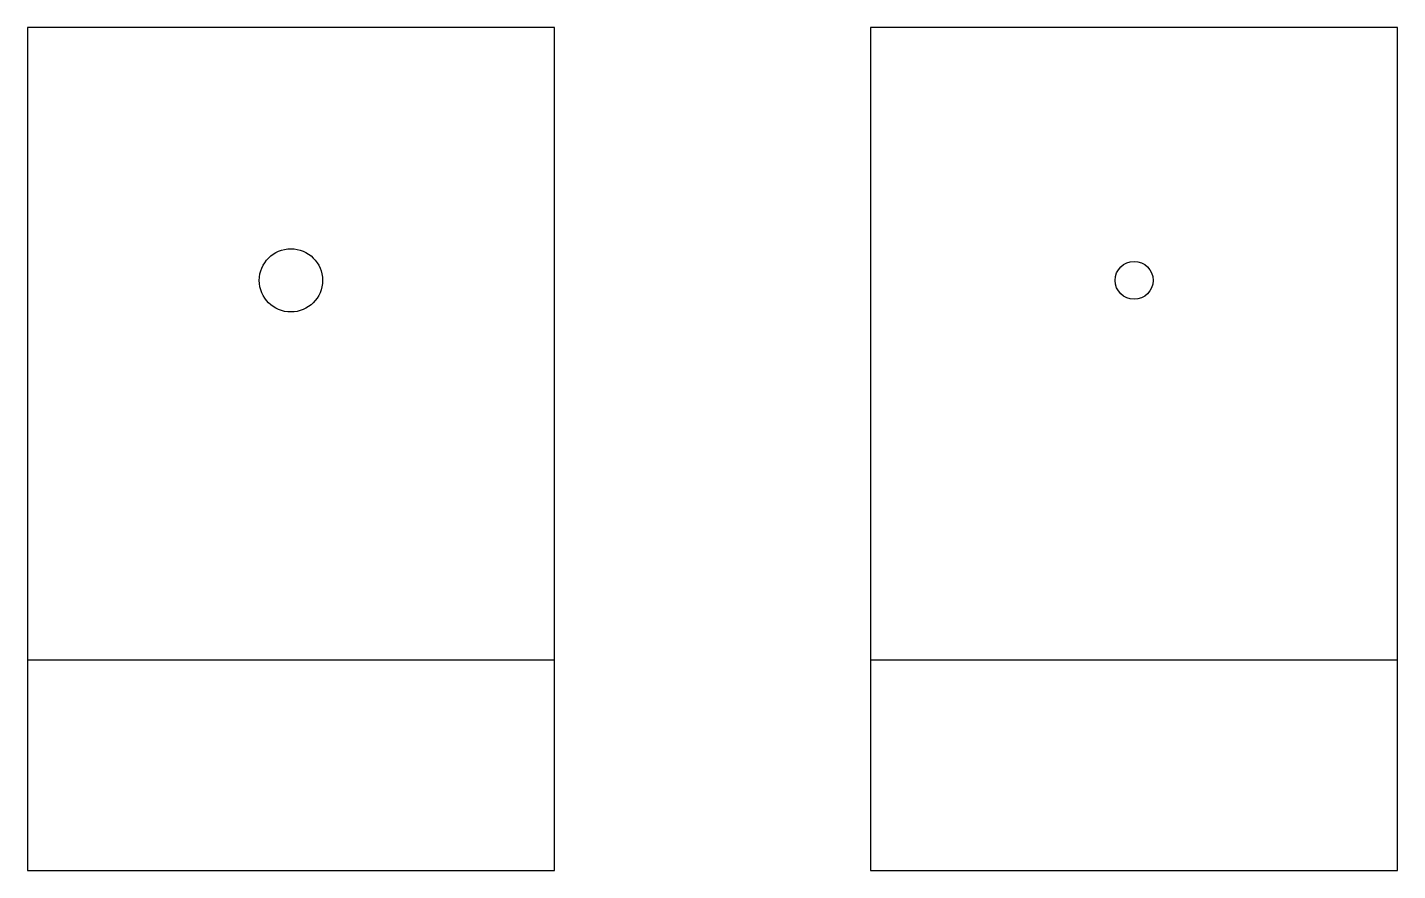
# Model space of a CAD drawing. Header units: millimetres. Extents: x -7.5 to 31.5, y -6 to 18.
import ezdxf

# ---------------------------------------------------------------- set-up
doc = ezdxf.new("R2010")
doc.units = ezdxf.units.MM
for name, color, linetype in [('BEND', 30, 'Continuous'), ('CUT_INNER', 6, 'Continuous'), ('CUT_OUTER', 1, 'Continuous')]:
    doc.layers.add(name, color=color, linetype=linetype)

msp = doc.modelspace()

# ---------------------------------------------------------------- linework, layer by layer
at = {"layer": 'BEND'}
for points in [[(-7.5, 0), (7.5, 0)], [(16.5, 0), (31.5, 0)]]:
    msp.add_lwpolyline(points, dxfattribs=at)
at = {"layer": 'CUT_INNER'}
for centre, radius in [((0, 10.8), 0.9), ((24, 10.8), 0.54)]:
    msp.add_circle(centre, radius, dxfattribs=at)
at = {"layer": 'CUT_OUTER'}
for points in [[(-7.5, -6), (7.5, -6), (7.5, 18), (-7.5, 18)], [(16.5, -6), (31.5, -6), (31.5, 18), (16.5, 18)]]:
    msp.add_lwpolyline(points, close=True, dxfattribs=at)

doc.saveas('drawing.dxf')
